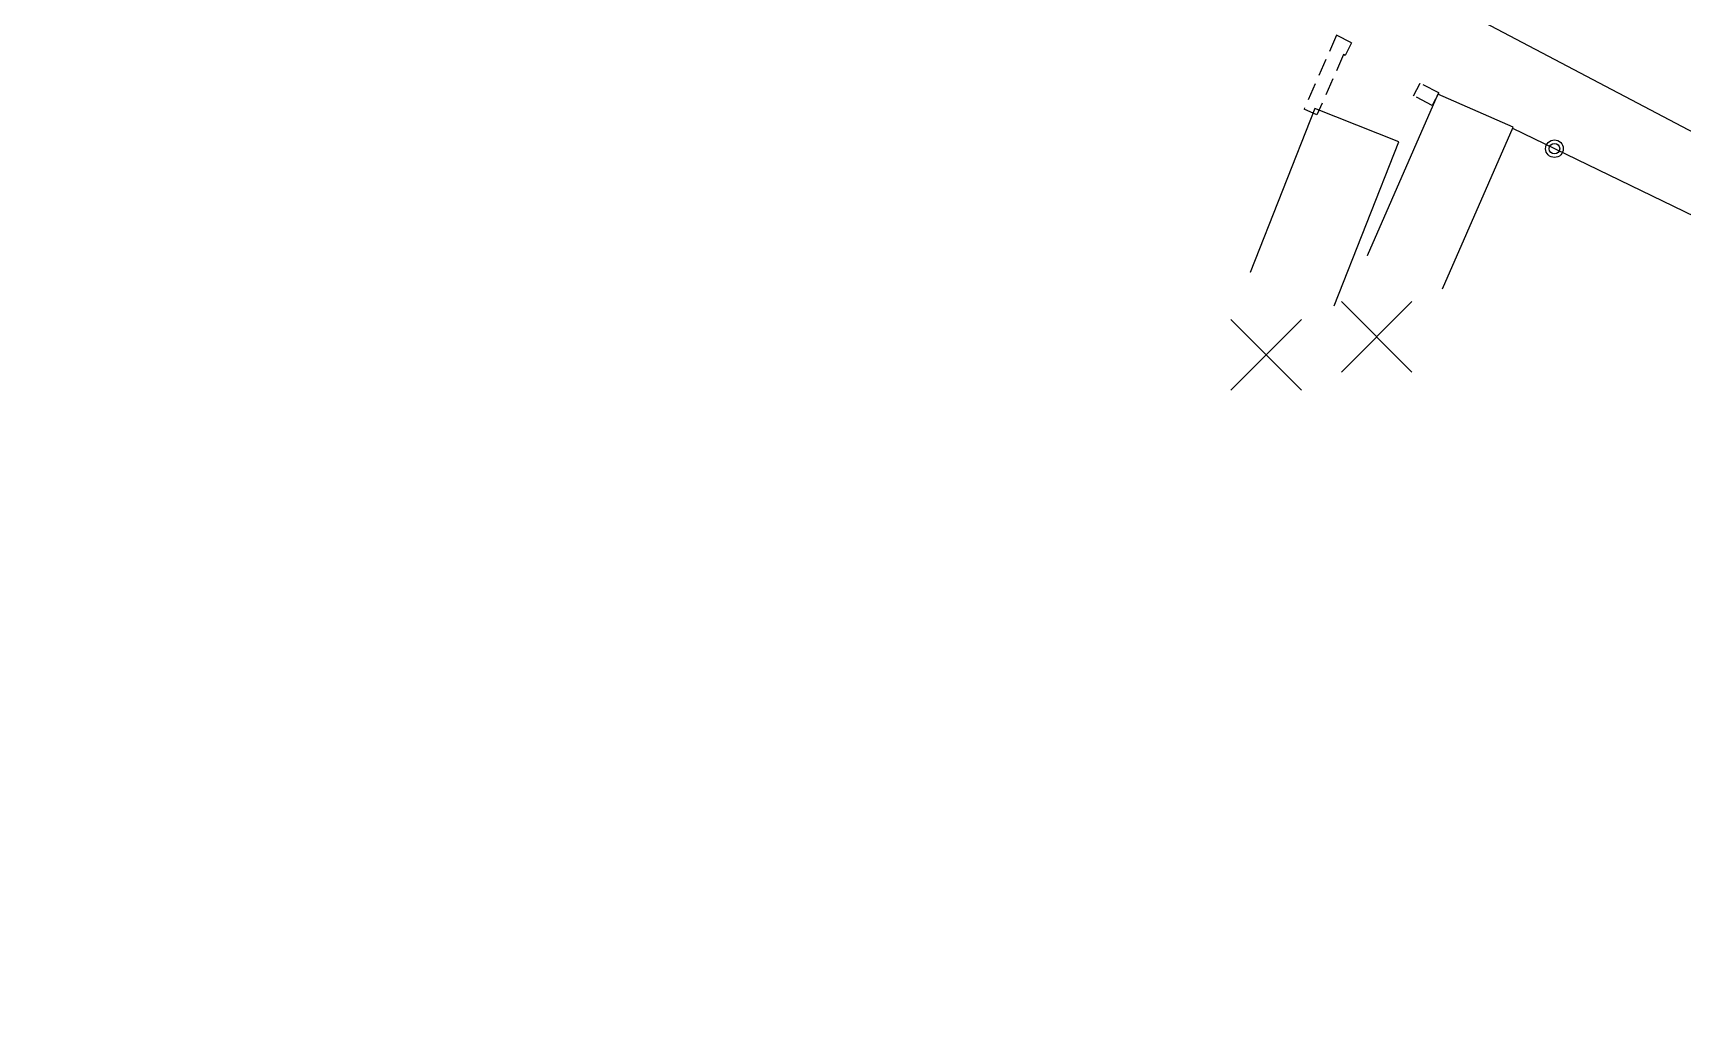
# Model space of a CAD drawing. Header units: millimetres. Extents: x 115000 to 116001, y 121999 to 123001.
# Drawn here: x 115284.21 to 115331.04, y 122222.15 to 122250.25 of the extents above; entities that cross this region are included whole.
import ezdxf

# ---------------------------------------------------------------- set-up
doc = ezdxf.new("R2010")
doc.units = ezdxf.units.MM
doc.linetypes.add('DASHED', pattern=[0.75, 0.5, -0.25])
doc.layers.get('0').update_dxf_attribs({"linetype": 'CONTINUOUS'})
for name, color, linetype in [('W0008', 7, 'CONTINUOUS'), ('W0100', 7, 'CONTINUOUS'), ('W0112', 1, 'DASHED'), ('W0322', 7, 'CONTINUOUS'), ('W0991', 7, 'CONTINUOUS')]:
    doc.layers.add(name, color=color, linetype=linetype)

# ---------------------------------------------------------------- blocks, each defined once
blk = doc.blocks.new('t991o')
at = {"color": 0, "linetype": 'Continuous'}
for p, q in [((-1, 1), (1, -1)), ((-1, -1), (1, 1))]:
    blk.add_line(p, q, dxfattribs=at)
blk = doc.blocks.new('t322o')
at = {"color": 0, "linetype": 'Continuous'}
for radius in [0.25, 0.15]:
    blk.add_circle((0, 0), radius, dxfattribs=at)

msp = doc.modelspace()

# ---------------------------------------------------------------- linework, layer by layer
at = {"layer": 'W0008'}
msp.add_lwpolyline([(115237.895, 122296.434), (115249.866, 122290.195), (115265.977, 122281.766), (115293.353, 122267.394), (115322.129, 122252.281), (115345.688, 122239.89), (115348.894, 122238.252), (115350.166, 122237.487), (115351.029, 122236.726), (115351.447, 122236.013), (115351.646, 122235.302), (115351.64, 122234.708), (115351.496, 122234.217), (115351.242, 122233.382), (115349.601, 122227.837), (115346.883, 122218.919)], dxfattribs=at)
at = {"layer": 'W0100'}
for points in [[(115324.214, 122243), (115326.215, 122247.582), (115324.076, 122248.516), (115322.075, 122243.934), (115322.075, 122243.934), (115322.075, 122243.934), (115322.075, 122243.934), (115322.075, 122243.934), (115322.075, 122243.934), (115322.075, 122243.934), (115322.075, 122243.934), (115322.075, 122243.934), (115322.075, 122243.934), (115322.075, 122243.934), (115322.075, 122243.934), (115322.075, 122243.934), (115322.075, 122243.934), (115322.075, 122243.934), (115322.075, 122243.934), (115322.075, 122243.934), (115322.075, 122243.934), (115322.075, 122243.934), (115322.075, 122243.934), (115322.075, 122243.934), (115322.075, 122243.934), (115322.075, 122243.934), (115322.075, 122243.934), (115322.075, 122243.934), (115322.075, 122243.934), (115322.075, 122243.934), (115322.075, 122243.934), (115322.075, 122243.934), (115322.075, 122243.934), (115322.075, 122243.934), (115322.075, 122243.934), (115322.075, 122243.934), (115322.075, 122243.934), (115322.075, 122243.934), (115322.075, 122243.934), (115322.075, 122243.934), (115322.075, 122243.934), (115322.075, 122243.934), (115322.075, 122243.934), (115322.075, 122243.934), (115322.075, 122243.934), (115322.075, 122243.934), (115322.075, 122243.934), (115322.075, 122243.934), (115322.075, 122243.934), (115322.075, 122243.934), (115322.075, 122243.934), (115322.075, 122243.934), (115322.075, 122243.934), (115322.075, 122243.934), (115322.075, 122243.934), (115322.075, 122243.934), (115322.075, 122243.934), (115322.075, 122243.934), (115322.075, 122243.934), (115322.075, 122243.934), (115322.075, 122243.934), (115322.075, 122243.934), (115322.075, 122243.934), (115322.075, 122243.934), (115322.075, 122243.934), (115322.075, 122243.934), (115322.075, 122243.934), (115322.075, 122243.934), (115322.075, 122243.934), (115322.075, 122243.934), (115322.075, 122243.934), (115322.075, 122243.934), (115322.075, 122243.934), (115322.075, 122243.934), (115322.075, 122243.934), (115322.075, 122243.934), (115322.075, 122243.934), (115322.075, 122243.934), (115322.075, 122243.934), (115322.075, 122243.934), (115322.075, 122243.934), (115322.075, 122243.934), (115322.075, 122243.934), (115322.075, 122243.934), (115322.075, 122243.934), (115322.075, 122243.934), (115322.075, 122243.934), (115322.075, 122243.934), (115322.075, 122243.934), (115322.075, 122243.934), (115322.075, 122243.934), (115322.075, 122243.934), (115322.075, 122243.934), (115322.075, 122243.934), (115322.075, 122243.934), (115322.075, 122243.934), (115322.075, 122243.934), (115322.075, 122243.934), (115322.075, 122243.934), (115322.075, 122243.934), (115322.075, 122243.934), (115322.075, 122243.934), (115322.075, 122243.934), (115322.075, 122243.934), (115322.075, 122243.934), (115322.075, 122243.934), (115322.075, 122243.934), (115322.075, 122243.934), (115322.075, 122243.934), (115322.075, 122243.934), (115322.075, 122243.934), (115322.075, 122243.934), (115322.075, 122243.934), (115322.075, 122243.934), (115322.075, 122243.934), (115322.075, 122243.934), (115322.075, 122243.934), (115322.075, 122243.934), (115322.075, 122243.934), (115322.075, 122243.934)], [(115321.133, 122242.516), (115322.971, 122247.165), (115320.588, 122248.108), (115318.75, 122243.458), (115318.75, 122243.458), (115318.75, 122243.458), (115318.75, 122243.458), (115318.75, 122243.458), (115318.75, 122243.458), (115318.75, 122243.458), (115318.75, 122243.458), (115318.75, 122243.458), (115318.75, 122243.458), (115318.75, 122243.458), (115318.75, 122243.458), (115318.75, 122243.458), (115318.75, 122243.458), (115318.75, 122243.458), (115318.75, 122243.458), (115318.75, 122243.458), (115318.75, 122243.458), (115318.75, 122243.458), (115318.75, 122243.458), (115318.75, 122243.458), (115318.75, 122243.458), (115318.75, 122243.458), (115318.75, 122243.458), (115318.75, 122243.458), (115318.75, 122243.458), (115318.75, 122243.458), (115318.75, 122243.458), (115318.75, 122243.458), (115318.75, 122243.458), (115318.75, 122243.458), (115318.75, 122243.458), (115318.75, 122243.458), (115318.75, 122243.458), (115318.75, 122243.458), (115318.75, 122243.458), (115318.75, 122243.458), (115318.75, 122243.458), (115318.75, 122243.458), (115318.75, 122243.458), (115318.75, 122243.458), (115318.75, 122243.458), (115318.75, 122243.458), (115318.75, 122243.458), (115318.75, 122243.458), (115318.75, 122243.458), (115318.75, 122243.458), (115318.75, 122243.458), (115318.75, 122243.458), (115318.75, 122243.458), (115318.75, 122243.458), (115318.75, 122243.458), (115318.75, 122243.458), (115318.75, 122243.458), (115318.75, 122243.458), (115318.75, 122243.458), (115318.75, 122243.458), (115318.75, 122243.458), (115318.75, 122243.458), (115318.75, 122243.458), (115318.75, 122243.458), (115318.75, 122243.458), (115318.75, 122243.458), (115318.75, 122243.458), (115318.75, 122243.458), (115318.75, 122243.458), (115318.75, 122243.458), (115318.75, 122243.458), (115318.75, 122243.458), (115318.75, 122243.458), (115318.75, 122243.458), (115318.75, 122243.458), (115318.75, 122243.458), (115318.75, 122243.458), (115318.75, 122243.458), (115318.75, 122243.458), (115318.75, 122243.458), (115318.75, 122243.458), (115318.75, 122243.458), (115318.75, 122243.458), (115318.75, 122243.458), (115318.75, 122243.458), (115318.75, 122243.458), (115318.75, 122243.458), (115318.75, 122243.458), (115318.75, 122243.458), (115318.75, 122243.458), (115318.75, 122243.458), (115318.75, 122243.458), (115318.75, 122243.458), (115318.75, 122243.458), (115318.75, 122243.458), (115318.75, 122243.458), (115318.75, 122243.458), (115318.75, 122243.458), (115318.75, 122243.458), (115318.75, 122243.458), (115318.75, 122243.458), (115318.75, 122243.458), (115318.75, 122243.458), (115318.75, 122243.458), (115318.75, 122243.458), (115318.75, 122243.458), (115318.75, 122243.458), (115318.75, 122243.458), (115318.75, 122243.458), (115318.75, 122243.458), (115318.75, 122243.458), (115318.75, 122243.458), (115318.75, 122243.458), (115318.75, 122243.458), (115318.75, 122243.458), (115318.75, 122243.458), (115318.75, 122243.458), (115318.75, 122243.458), (115318.75, 122243.458), (115318.75, 122243.458)]]:
    msp.add_lwpolyline(points, dxfattribs=at)
at = {"layer": 'W0112'}
for points in [[(115321.626, 122249.974), (115321.207, 122250.187), (115320.283, 122248.094), (115320.283, 122248.094), (115320.283, 122248.094), (115320.283, 122248.094), (115320.283, 122248.094), (115320.283, 122248.094), (115320.283, 122248.094), (115320.283, 122248.094), (115320.283, 122248.094), (115320.283, 122248.094), (115320.283, 122248.094), (115320.283, 122248.094), (115320.283, 122248.094), (115320.283, 122248.094), (115320.283, 122248.094), (115320.283, 122248.094), (115320.283, 122248.094), (115320.283, 122248.094), (115320.283, 122248.094), (115320.283, 122248.094), (115320.283, 122248.094), (115320.283, 122248.094), (115320.283, 122248.094), (115320.283, 122248.094), (115320.283, 122248.094), (115320.283, 122248.094), (115320.283, 122248.094), (115320.283, 122248.094), (115320.283, 122248.094), (115320.283, 122248.094), (115320.283, 122248.094), (115320.283, 122248.094), (115320.283, 122248.094), (115320.283, 122248.094), (115320.283, 122248.094), (115320.283, 122248.094), (115320.283, 122248.094), (115320.283, 122248.094), (115320.283, 122248.094), (115320.283, 122248.094), (115320.283, 122248.094), (115320.283, 122248.094), (115320.283, 122248.094), (115320.283, 122248.094), (115320.283, 122248.094), (115320.283, 122248.094), (115320.283, 122248.094), (115320.283, 122248.094), (115320.283, 122248.094), (115320.283, 122248.094), (115320.283, 122248.094), (115320.283, 122248.094), (115320.283, 122248.094), (115320.283, 122248.094), (115320.283, 122248.094), (115320.283, 122248.094), (115320.283, 122248.094), (115320.283, 122248.094), (115320.283, 122248.094), (115320.283, 122248.094), (115320.283, 122248.094), (115320.283, 122248.094), (115320.283, 122248.094), (115320.283, 122248.094), (115320.283, 122248.094), (115320.283, 122248.094), (115320.283, 122248.094), (115320.283, 122248.094), (115320.283, 122248.094), (115320.283, 122248.094), (115320.283, 122248.094), (115320.283, 122248.094), (115320.283, 122248.094), (115320.283, 122248.094), (115320.283, 122248.094), (115320.283, 122248.094), (115320.283, 122248.094), (115320.283, 122248.094), (115320.283, 122248.094), (115320.283, 122248.094), (115320.283, 122248.094), (115320.283, 122248.094), (115320.283, 122248.094), (115320.283, 122248.094), (115320.283, 122248.094), (115320.283, 122248.094), (115320.283, 122248.094), (115320.283, 122248.094), (115320.283, 122248.094), (115320.283, 122248.094), (115320.283, 122248.094), (115320.283, 122248.094), (115320.283, 122248.094), (115320.283, 122248.094), (115320.283, 122248.094), (115320.283, 122248.094), (115320.283, 122248.094), (115320.283, 122248.094), (115320.283, 122248.094), (115320.283, 122248.094), (115320.283, 122248.094), (115320.283, 122248.094), (115320.283, 122248.094), (115320.283, 122248.094), (115320.283, 122248.094), (115320.283, 122248.094), (115320.283, 122248.094), (115320.283, 122248.094), (115320.283, 122248.094), (115320.283, 122248.094), (115320.283, 122248.094), (115320.283, 122248.094), (115320.283, 122248.094), (115320.283, 122248.094), (115320.283, 122248.094), (115320.283, 122248.094), (115320.283, 122248.094), (115320.283, 122248.094)], [(115321.626, 122249.974), (115321.445, 122249.618), (115321.402, 122249.639), (115320.649, 122247.933), (115320.283, 122248.094), (115320.283, 122248.094), (115320.283, 122248.094), (115320.283, 122248.094), (115320.283, 122248.094), (115320.283, 122248.094), (115320.283, 122248.094), (115320.283, 122248.094), (115320.283, 122248.094), (115320.283, 122248.094), (115320.283, 122248.094), (115320.283, 122248.094), (115320.283, 122248.094), (115320.283, 122248.094), (115320.283, 122248.094), (115320.283, 122248.094), (115320.283, 122248.094), (115320.283, 122248.094), (115320.283, 122248.094), (115320.283, 122248.094), (115320.283, 122248.094), (115320.283, 122248.094), (115320.283, 122248.094), (115320.283, 122248.094), (115320.283, 122248.094), (115320.283, 122248.094), (115320.283, 122248.094), (115320.283, 122248.094), (115320.283, 122248.094), (115320.283, 122248.094), (115320.283, 122248.094), (115320.283, 122248.094), (115320.283, 122248.094), (115320.283, 122248.094), (115320.283, 122248.094), (115320.283, 122248.094), (115320.283, 122248.094), (115320.283, 122248.094), (115320.283, 122248.094), (115320.283, 122248.094), (115320.283, 122248.094), (115320.283, 122248.094), (115320.283, 122248.094), (115320.283, 122248.094), (115320.283, 122248.094), (115320.283, 122248.094), (115320.283, 122248.094), (115320.283, 122248.094), (115320.283, 122248.094), (115320.283, 122248.094), (115320.283, 122248.094), (115320.283, 122248.094), (115320.283, 122248.094), (115320.283, 122248.094), (115320.283, 122248.094), (115320.283, 122248.094), (115320.283, 122248.094), (115320.283, 122248.094), (115320.283, 122248.094), (115320.283, 122248.094), (115320.283, 122248.094), (115320.283, 122248.094), (115320.283, 122248.094), (115320.283, 122248.094), (115320.283, 122248.094), (115320.283, 122248.094), (115320.283, 122248.094), (115320.283, 122248.094), (115320.283, 122248.094), (115320.283, 122248.094), (115320.283, 122248.094), (115320.283, 122248.094), (115320.283, 122248.094), (115320.283, 122248.094), (115320.283, 122248.094), (115320.283, 122248.094), (115320.283, 122248.094), (115320.283, 122248.094), (115320.283, 122248.094), (115320.283, 122248.094), (115320.283, 122248.094), (115320.283, 122248.094), (115320.283, 122248.094), (115320.283, 122248.094), (115320.283, 122248.094), (115320.283, 122248.094), (115320.283, 122248.094), (115320.283, 122248.094), (115320.283, 122248.094), (115320.283, 122248.094), (115320.283, 122248.094), (115320.283, 122248.094), (115320.283, 122248.094), (115320.283, 122248.094), (115320.283, 122248.094), (115320.283, 122248.094), (115320.283, 122248.094), (115320.283, 122248.094), (115320.283, 122248.094), (115320.283, 122248.094), (115320.283, 122248.094), (115320.283, 122248.094), (115320.283, 122248.094), (115320.283, 122248.094), (115320.283, 122248.094), (115320.283, 122248.094), (115320.283, 122248.094), (115320.283, 122248.094), (115320.283, 122248.094), (115320.283, 122248.094), (115320.283, 122248.094), (115320.283, 122248.094), (115320.283, 122248.094), (115320.283, 122248.094), (115320.283, 122248.094), (115320.283, 122248.094)], [(115324.103, 122248.554), (115323.919, 122248.199), (115323.391, 122248.472), (115323.576, 122248.827), (115323.576, 122248.827), (115323.576, 122248.827), (115323.576, 122248.827), (115323.576, 122248.827), (115323.576, 122248.827), (115323.576, 122248.827), (115323.576, 122248.827), (115323.576, 122248.827), (115323.576, 122248.827), (115323.576, 122248.827), (115323.576, 122248.827), (115323.576, 122248.827), (115323.576, 122248.827), (115323.576, 122248.827), (115323.576, 122248.827), (115323.576, 122248.827), (115323.576, 122248.827), (115323.576, 122248.827), (115323.576, 122248.827), (115323.576, 122248.827), (115323.576, 122248.827), (115323.576, 122248.827), (115323.576, 122248.827), (115323.576, 122248.827), (115323.576, 122248.827), (115323.576, 122248.827), (115323.576, 122248.827), (115323.576, 122248.827), (115323.576, 122248.827), (115323.576, 122248.827), (115323.576, 122248.827), (115323.576, 122248.827), (115323.576, 122248.827), (115323.576, 122248.827), (115323.576, 122248.827), (115323.576, 122248.827), (115323.576, 122248.827), (115323.576, 122248.827), (115323.576, 122248.827), (115323.576, 122248.827), (115323.576, 122248.827), (115323.576, 122248.827), (115323.576, 122248.827), (115323.576, 122248.827), (115323.576, 122248.827), (115323.576, 122248.827), (115323.576, 122248.827), (115323.576, 122248.827), (115323.576, 122248.827), (115323.576, 122248.827), (115323.576, 122248.827), (115323.576, 122248.827), (115323.576, 122248.827), (115323.576, 122248.827), (115323.576, 122248.827), (115323.576, 122248.827), (115323.576, 122248.827), (115323.576, 122248.827), (115323.576, 122248.827), (115323.576, 122248.827), (115323.576, 122248.827), (115323.576, 122248.827), (115323.576, 122248.827), (115323.576, 122248.827), (115323.576, 122248.827), (115323.576, 122248.827), (115323.576, 122248.827), (115323.576, 122248.827), (115323.576, 122248.827), (115323.576, 122248.827), (115323.576, 122248.827), (115323.576, 122248.827), (115323.576, 122248.827), (115323.576, 122248.827), (115323.576, 122248.827), (115323.576, 122248.827), (115323.576, 122248.827), (115323.576, 122248.827), (115323.576, 122248.827), (115323.576, 122248.827), (115323.576, 122248.827), (115323.576, 122248.827), (115323.576, 122248.827), (115323.576, 122248.827), (115323.576, 122248.827), (115323.576, 122248.827), (115323.576, 122248.827), (115323.576, 122248.827), (115323.576, 122248.827), (115323.576, 122248.827), (115323.576, 122248.827), (115323.576, 122248.827), (115323.576, 122248.827), (115323.576, 122248.827), (115323.576, 122248.827), (115323.576, 122248.827), (115323.576, 122248.827), (115323.576, 122248.827), (115323.576, 122248.827), (115323.576, 122248.827), (115323.576, 122248.827), (115323.576, 122248.827), (115323.576, 122248.827), (115323.576, 122248.827), (115323.576, 122248.827), (115323.576, 122248.827), (115323.576, 122248.827), (115323.576, 122248.827), (115323.576, 122248.827), (115323.576, 122248.827), (115323.576, 122248.827), (115323.576, 122248.827), (115323.576, 122248.827), (115323.576, 122248.827), (115323.576, 122248.827), (115323.576, 122248.827)], [(115324.103, 122248.554), (115323.576, 122248.827), (115323.576, 122248.827), (115323.576, 122248.827), (115323.576, 122248.827), (115323.576, 122248.827), (115323.576, 122248.827), (115323.576, 122248.827), (115323.576, 122248.827), (115323.576, 122248.827), (115323.576, 122248.827), (115323.576, 122248.827), (115323.576, 122248.827), (115323.576, 122248.827), (115323.576, 122248.827), (115323.576, 122248.827), (115323.576, 122248.827), (115323.576, 122248.827), (115323.576, 122248.827), (115323.576, 122248.827), (115323.576, 122248.827), (115323.576, 122248.827), (115323.576, 122248.827), (115323.576, 122248.827), (115323.576, 122248.827), (115323.576, 122248.827), (115323.576, 122248.827), (115323.576, 122248.827), (115323.576, 122248.827), (115323.576, 122248.827), (115323.576, 122248.827), (115323.576, 122248.827), (115323.576, 122248.827), (115323.576, 122248.827), (115323.576, 122248.827), (115323.576, 122248.827), (115323.576, 122248.827), (115323.576, 122248.827), (115323.576, 122248.827), (115323.576, 122248.827), (115323.576, 122248.827), (115323.576, 122248.827), (115323.576, 122248.827), (115323.576, 122248.827), (115323.576, 122248.827), (115323.576, 122248.827), (115323.576, 122248.827), (115323.576, 122248.827), (115323.576, 122248.827), (115323.576, 122248.827), (115323.576, 122248.827), (115323.576, 122248.827), (115323.576, 122248.827), (115323.576, 122248.827), (115323.576, 122248.827), (115323.576, 122248.827), (115323.576, 122248.827), (115323.576, 122248.827), (115323.576, 122248.827), (115323.576, 122248.827), (115323.576, 122248.827), (115323.576, 122248.827), (115323.576, 122248.827), (115323.576, 122248.827), (115323.576, 122248.827), (115323.576, 122248.827), (115323.576, 122248.827), (115323.576, 122248.827), (115323.576, 122248.827), (115323.576, 122248.827), (115323.576, 122248.827), (115323.576, 122248.827), (115323.576, 122248.827), (115323.576, 122248.827), (115323.576, 122248.827), (115323.576, 122248.827), (115323.576, 122248.827), (115323.576, 122248.827), (115323.576, 122248.827), (115323.576, 122248.827), (115323.576, 122248.827), (115323.576, 122248.827), (115323.576, 122248.827), (115323.576, 122248.827), (115323.576, 122248.827), (115323.576, 122248.827), (115323.576, 122248.827), (115323.576, 122248.827), (115323.576, 122248.827), (115323.576, 122248.827), (115323.576, 122248.827), (115323.576, 122248.827), (115323.576, 122248.827), (115323.576, 122248.827), (115323.576, 122248.827), (115323.576, 122248.827), (115323.576, 122248.827), (115323.576, 122248.827), (115323.576, 122248.827), (115323.576, 122248.827), (115323.576, 122248.827), (115323.576, 122248.827), (115323.576, 122248.827), (115323.576, 122248.827), (115323.576, 122248.827), (115323.576, 122248.827), (115323.576, 122248.827), (115323.576, 122248.827), (115323.576, 122248.827), (115323.576, 122248.827), (115323.576, 122248.827), (115323.576, 122248.827), (115323.576, 122248.827), (115323.576, 122248.827), (115323.576, 122248.827), (115323.576, 122248.827), (115323.576, 122248.827), (115323.576, 122248.827), (115323.576, 122248.827), (115323.576, 122248.827)]]:
    msp.add_lwpolyline(points, dxfattribs=at)
at = {"layer": 'W0322'}
for points in [[(115334.113, 122243.714), (115326.207, 122247.544), (115326.207, 122247.544), (115326.207, 122247.544), (115326.207, 122247.544), (115326.207, 122247.544), (115326.207, 122247.544), (115326.207, 122247.544), (115326.207, 122247.544), (115326.207, 122247.544), (115326.207, 122247.544), (115326.207, 122247.544), (115326.207, 122247.544), (115326.207, 122247.544), (115326.207, 122247.544), (115326.207, 122247.544), (115326.207, 122247.544), (115326.207, 122247.544), (115326.207, 122247.544), (115326.207, 122247.544), (115326.207, 122247.544), (115326.207, 122247.544), (115326.207, 122247.544), (115326.207, 122247.544), (115326.207, 122247.544), (115326.207, 122247.544), (115326.207, 122247.544), (115326.207, 122247.544), (115326.207, 122247.544), (115326.207, 122247.544), (115326.207, 122247.544), (115326.207, 122247.544), (115326.207, 122247.544), (115326.207, 122247.544), (115326.207, 122247.544), (115326.207, 122247.544), (115326.207, 122247.544), (115326.207, 122247.544), (115326.207, 122247.544), (115326.207, 122247.544), (115326.207, 122247.544), (115326.207, 122247.544), (115326.207, 122247.544), (115326.207, 122247.544), (115326.207, 122247.544), (115326.207, 122247.544), (115326.207, 122247.544), (115326.207, 122247.544), (115326.207, 122247.544), (115326.207, 122247.544), (115326.207, 122247.544), (115326.207, 122247.544), (115326.207, 122247.544), (115326.207, 122247.544), (115326.207, 122247.544), (115326.207, 122247.544), (115326.207, 122247.544), (115326.207, 122247.544), (115326.207, 122247.544), (115326.207, 122247.544), (115326.207, 122247.544), (115326.207, 122247.544), (115326.207, 122247.544), (115326.207, 122247.544), (115326.207, 122247.544), (115326.207, 122247.544), (115326.207, 122247.544), (115326.207, 122247.544), (115326.207, 122247.544), (115326.207, 122247.544), (115326.207, 122247.544), (115326.207, 122247.544), (115326.207, 122247.544), (115326.207, 122247.544), (115326.207, 122247.544), (115326.207, 122247.544), (115326.207, 122247.544), (115326.207, 122247.544), (115326.207, 122247.544), (115326.207, 122247.544), (115326.207, 122247.544), (115326.207, 122247.544), (115326.207, 122247.544), (115326.207, 122247.544), (115326.207, 122247.544), (115326.207, 122247.544), (115326.207, 122247.544), (115326.207, 122247.544), (115326.207, 122247.544), (115326.207, 122247.544), (115326.207, 122247.544), (115326.207, 122247.544), (115326.207, 122247.544), (115326.207, 122247.544), (115326.207, 122247.544), (115326.207, 122247.544), (115326.207, 122247.544), (115326.207, 122247.544), (115326.207, 122247.544), (115326.207, 122247.544)], [(115326.207, 122247.544), (115326.207, 122247.544), (115326.207, 122247.544), (115326.207, 122247.544), (115326.207, 122247.544), (115326.207, 122247.544), (115326.207, 122247.544), (115326.207, 122247.544), (115326.207, 122247.544), (115326.207, 122247.544), (115326.207, 122247.544), (115326.207, 122247.544), (115326.207, 122247.544), (115326.207, 122247.544), (115326.207, 122247.544), (115326.207, 122247.544), (115326.207, 122247.544), (115326.207, 122247.544), (115326.207, 122247.544), (115326.207, 122247.544)]]:
    msp.add_lwpolyline(points, dxfattribs=at)

# ---------------------------------------------------------------- block references
at = {"layer": 'W0322', "rotation": 154.1525509218744}
msp.add_blockref('t322o', (115327.389, 122246.971), dxfattribs=at)
at = {"layer": 'W0991'}
for p in [(115322.344, 122241.634), (115319.206, 122241.127)]:
    msp.add_blockref('t991o', p, dxfattribs=at)

doc.saveas('drawing.dxf')
